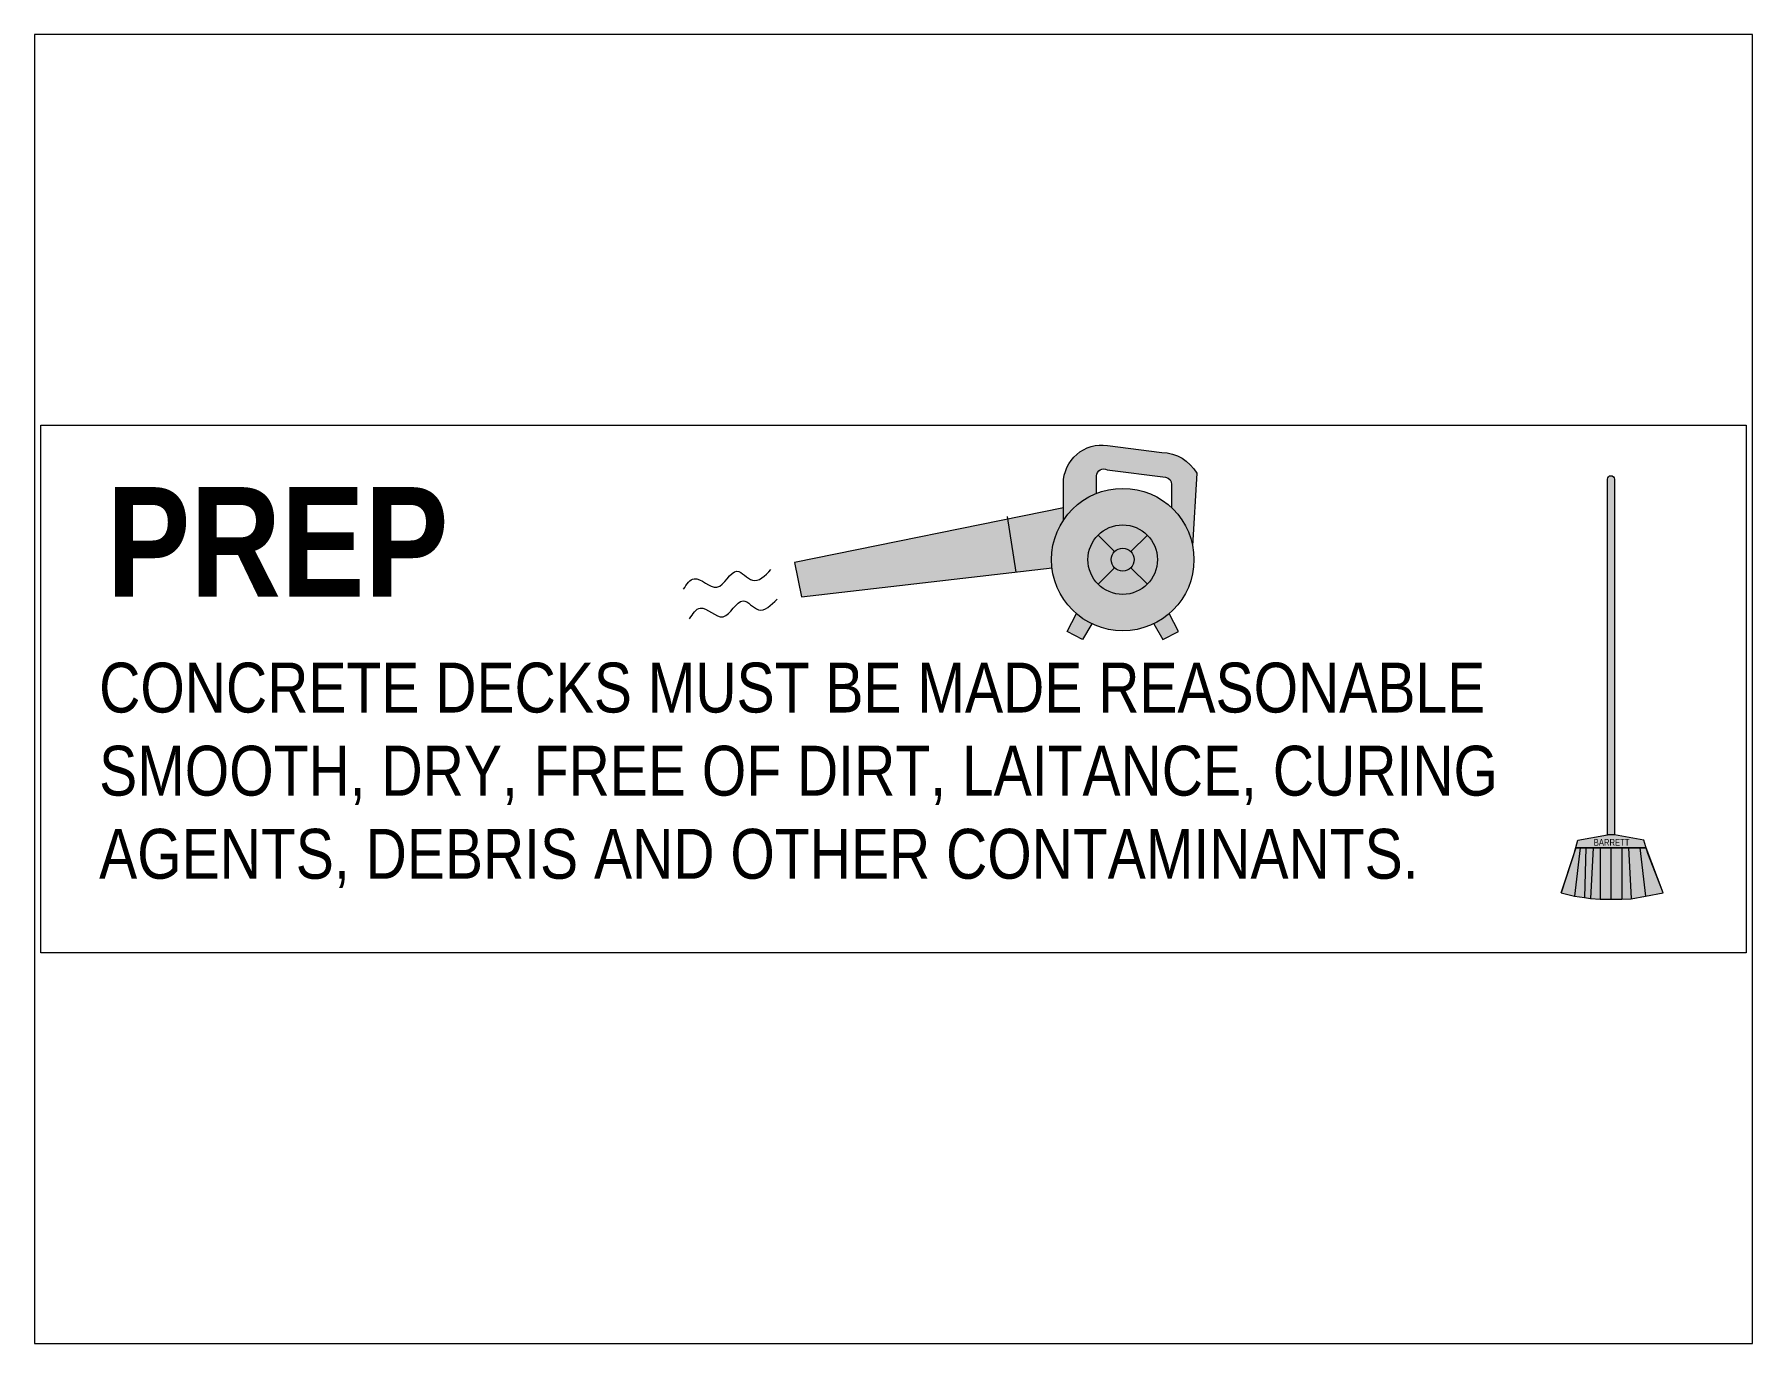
# Paper-space layout 'Layout1' of a CAD drawing. Header units: inches. Extents: x 1.05 to 9.45, y 0.8 to 7.2.
# The model-space entities are those that its viewports show. They can reach past a viewport. Long polylines and large blocks are cut down to what shows.
import ezdxf

# ---------------------------------------------------------------- set-up
doc = ezdxf.new("R2010")
doc.units = ezdxf.units.IN
doc.header["$MEASUREMENT"] = 0
doc.layers.add('Title Block Text', color=20, linetype='Continuous', lineweight=0)
doc.layers.add('Vector Picture Geometry', color=6, linetype='Continuous', lineweight=0)
doc.styles.add('GENERATED_STYLE_6', font='ARIALNB.TTF')
doc.styles.get("Standard").update_dxf_attribs({"font": 'ARIALN.TTF'})

msp = doc.modelspace()

# ---------------------------------------------------------------- hatches: boundary and pattern name
h = msp.add_hatch(color=254)
h.dxf.hatch_style = 1
h.paths.add_polyline_path([(1.9778, 0.5953, 1), (1.9691, 0.5953), (1.9691, 0.1485), (1.9778, 0.1485)])
h = msp.add_hatch(color=256)
h.dxf.hatch_style = 1
h.paths.add_polyline_path([(1.3744, 0.4942, 1), (1.3455, 0.4942, 1)])
h = msp.add_hatch(color=41)
h.dxf.hatch_style = 1
h.paths.add_polyline_path([(1.9108, 0.0754), (1.9279, 0.0711), (1.9401, 0.0695), (1.948, 0.0685), (1.9599, 0.0675), (1.9734, 0.0675), (1.9873, 0.0675), (1.9989, 0.0681), (2.0168, 0.0711), (2.0393, 0.0754), (2.0176, 0.132), (1.9293, 0.132)])
at = {"layer": 'Vector Picture Geometry'}
h = msp.add_hatch(color=256, dxfattribs=at)
h.dxf.hatch_style = 1
h.paths.add_polyline_path([(1.4092, 0.6289), (1.3407, 0.6376, 0.460962), (1.2854, 0.5898), (1.2854, 0.5436, -0.153554), (1.3271, 0.5774), (1.3271, 0.5994, -0.57735), (1.3404, 0.6071), (1.4137, 0.5978, -0.395073), (1.4214, 0.5885), (1.4214, 0.5592, -0.155477), (1.4477, 0.5116), (1.4529, 0.6029, 0.258685)])
h = msp.add_hatch(color=164, dxfattribs=at)
h.dxf.hatch_style = 1
h.paths.add_polyline_path([(1.2705, 0.4942, 1), (1.4494, 0.4942, 1)])
h.paths.add_polyline_path([(1.4037, 0.4942, -1), (1.3162, 0.4942, -1)], flags=16)
h.paths.add_polyline_path([(1.3744, 0.4942, -1), (1.3455, 0.4942, -1)], flags=0)
h = msp.add_hatch(color=164, dxfattribs=at)
h.dxf.hatch_style = 1
h.paths.add_polyline_path([(1.2155, 0.5452), (0.9473, 0.4906), (0.9562, 0.4473), (1.2261, 0.4786)])
h = msp.add_hatch(color=256, dxfattribs=at)
h.dxf.hatch_style = 1
h.paths.add_polyline_path([(1.2854, 0.5436), (1.2854, 0.5594), (1.2155, 0.5452), (1.2261, 0.4786), (1.2711, 0.4838, -0.028915), (1.2705, 0.4942, -0.147405)])
h = msp.add_hatch(color=254, dxfattribs=at)
h.dxf.hatch_style = 1
h.paths.add_polyline_path([(1.1738, 0.4941), (1.1736, 0.4942), (1.1719, 0.5038), (1.1701, 0.5136), (1.1699, 0.5137), (1.1696, 0.5138), (1.1666, 0.5133), (1.1635, 0.5128), (1.1631, 0.515), (1.1627, 0.5171), (1.1813, 0.5205), (1.1999, 0.5239), (1.2002, 0.5238), (1.2004, 0.5236), (1.2008, 0.5216), (1.2011, 0.5196), (1.198, 0.519), (1.1949, 0.5184), (1.1948, 0.5181), (1.1946, 0.5179), (1.1963, 0.5082), (1.198, 0.4984), (1.1952, 0.4979), (1.1924, 0.4974), (1.1905, 0.5073), (1.1886, 0.5172), (1.1824, 0.5161), (1.1761, 0.515), (1.176, 0.5148), (1.1759, 0.5147), (1.1777, 0.5051), (1.1794, 0.4954), (1.1793, 0.4952), (1.1791, 0.4949), (1.1765, 0.4944), (1.1739, 0.494)])
h.paths.add_polyline_path([(1.1516, 0.4902), (1.1493, 0.5023), (1.1472, 0.5143), (1.1545, 0.5156), (1.1619, 0.517), (1.1622, 0.5148), (1.1626, 0.5126), (1.1582, 0.5118), (1.1539, 0.5109), (1.1543, 0.5083), (1.1547, 0.5058), (1.1587, 0.5064), (1.1626, 0.507), (1.163, 0.5049), (1.1634, 0.5028), (1.1595, 0.502), (1.1556, 0.5012), (1.1561, 0.4985), (1.1566, 0.4958), (1.1611, 0.4965), (1.1656, 0.4972), (1.166, 0.4951), (1.1665, 0.4931), (1.1663, 0.4929), (1.1662, 0.4926), (1.1589, 0.4913), (1.1517, 0.49)])
h.paths.add_polyline_path([(1.1394, 0.5018), (1.1398, 0.5022), (1.1402, 0.5027), (1.1407, 0.5033), (1.1408, 0.504), (1.1407, 0.5053), (1.1406, 0.5059), (1.14, 0.5066), (1.1396, 0.5073), (1.1386, 0.5075), (1.1377, 0.5078), (1.1357, 0.5075), (1.1337, 0.5072), (1.1333, 0.507), (1.133, 0.5067), (1.1335, 0.5038), (1.1341, 0.5009), (1.1342, 0.5008), (1.1344, 0.5007), (1.1366, 0.5012), (1.1389, 0.5016)], flags=16)
h.paths.add_polyline_path([(1.1308, 0.4864), (1.1285, 0.4986), (1.1264, 0.5106), (1.1327, 0.5117), (1.1391, 0.5128), (1.1403, 0.5126), (1.1414, 0.5123), (1.1423, 0.512), (1.1431, 0.5115), (1.1439, 0.511), (1.1448, 0.5103), (1.1453, 0.5095), (1.1459, 0.5087), (1.1463, 0.5076), (1.1467, 0.5065), (1.1467, 0.5053), (1.1467, 0.5041), (1.1463, 0.5029), (1.1459, 0.5016), (1.1452, 0.5007), (1.1445, 0.4999), (1.1436, 0.4991), (1.1426, 0.4985), (1.1426, 0.4982), (1.1427, 0.4979), (1.1461, 0.494), (1.1495, 0.4898), (1.1495, 0.4896), (1.1465, 0.489), (1.1434, 0.4885), (1.1431, 0.4887), (1.1415, 0.4907), (1.1384, 0.4944), (1.1365, 0.4967), (1.1362, 0.4968), (1.1356, 0.4967), (1.135, 0.4965), (1.1357, 0.4919), (1.1365, 0.4873), (1.1337, 0.4867), (1.1309, 0.4862)])
h.paths.add_polyline_path([(1.1187, 0.4983), (1.1194, 0.4988), (1.1197, 0.4995), (1.12, 0.5001), (1.1199, 0.5008), (1.1199, 0.5016), (1.1196, 0.5023), (1.1192, 0.503), (1.1187, 0.5033), (1.1181, 0.5036), (1.1176, 0.5039), (1.1169, 0.504), (1.1149, 0.5037), (1.1129, 0.5034), (1.1125, 0.5032), (1.1122, 0.5029), (1.1128, 0.5), (1.1133, 0.4972), (1.1134, 0.4971), (1.1135, 0.497), (1.1158, 0.4974), (1.1181, 0.4978)], flags=16)
h.paths.add_polyline_path([(1.11, 0.4826), (1.1077, 0.4948), (1.1056, 0.5068), (1.1112, 0.5079), (1.1169, 0.5089), (1.1179, 0.5089), (1.119, 0.5089), (1.1202, 0.5086), (1.1215, 0.5083), (1.1223, 0.5078), (1.1234, 0.507), (1.1243, 0.506), (1.125, 0.505), (1.1255, 0.5037), (1.1258, 0.5026), (1.1259, 0.5016), (1.1259, 0.5005), (1.1256, 0.4994), (1.1253, 0.4983), (1.1249, 0.4976), (1.1244, 0.4969), (1.1237, 0.4962), (1.123, 0.4956), (1.1224, 0.4951), (1.1218, 0.4946), (1.1217, 0.4944), (1.1219, 0.4941), (1.1254, 0.49), (1.1287, 0.486), (1.1288, 0.4858), (1.1257, 0.4852), (1.1226, 0.4847), (1.1223, 0.4849), (1.1205, 0.4871), (1.1185, 0.4896), (1.1171, 0.4913), (1.1159, 0.4927), (1.1155, 0.4931), (1.1148, 0.4929), (1.1142, 0.4927), (1.1149, 0.4882), (1.1157, 0.4837), (1.1155, 0.4835), (1.1153, 0.4834), (1.1127, 0.4829), (1.1101, 0.4824)])
h.paths.add_polyline_path([(1.0982, 0.4895), (1.0983, 0.4897), (1.0961, 0.4937), (1.0938, 0.4977), (1.0938, 0.4977), (1.0937, 0.4976), (1.0935, 0.4969), (1.0929, 0.4932), (1.0922, 0.4888), (1.0924, 0.4886), (1.0925, 0.4884), (1.0953, 0.4889), (1.0982, 0.4894)], flags=16)
h.paths.add_polyline_path([(1.0848, 0.4781), (1.0847, 0.4783), (1.0851, 0.4802), (1.0859, 0.4851), (1.0865, 0.4888), (1.0875, 0.4947), (1.0888, 0.5022), (1.0891, 0.5037), (1.0892, 0.5039), (1.0926, 0.5045), (1.0959, 0.505), (1.0991, 0.4996), (1.1034, 0.4922), (1.1065, 0.4869), (1.1087, 0.4831), (1.1091, 0.4825), (1.109, 0.4824), (1.1089, 0.4822), (1.1061, 0.4817), (1.1033, 0.4812), (1.103, 0.4815), (1.1018, 0.4833), (1.1008, 0.4851), (1.1006, 0.4854), (1.096, 0.4845), (1.0914, 0.4836), (1.0911, 0.4813), (1.0907, 0.479), (1.0878, 0.4785), (1.085, 0.4779)])
h.paths.add_polyline_path([(1.074, 0.4914), (1.0746, 0.4919), (1.0748, 0.4925), (1.075, 0.4932), (1.0748, 0.4938), (1.0747, 0.4945), (1.0744, 0.495), (1.0739, 0.4956), (1.0731, 0.4959), (1.0723, 0.4961), (1.0701, 0.4958), (1.0679, 0.4955), (1.0676, 0.4952), (1.0673, 0.495), (1.0677, 0.4926), (1.0681, 0.4902), (1.0683, 0.4901), (1.0684, 0.49), (1.0709, 0.4905), (1.0734, 0.4909)], flags=16)
h.paths.add_polyline_path([(1.0763, 0.4816), (1.077, 0.4824), (1.0773, 0.483), (1.0773, 0.4837), (1.0773, 0.4844), (1.077, 0.485), (1.0767, 0.4856), (1.076, 0.486), (1.0753, 0.4865), (1.0747, 0.4865), (1.074, 0.4866), (1.0715, 0.4861), (1.0691, 0.4856), (1.0695, 0.483), (1.0699, 0.4804), (1.0702, 0.4803), (1.0704, 0.4802), (1.0732, 0.4808), (1.076, 0.4813)], flags=16)
h.paths.add_polyline_path([(1.065, 0.4745), (1.0628, 0.4867), (1.0607, 0.4987), (1.0675, 0.4999), (1.0743, 0.5011), (1.0757, 0.5008), (1.0771, 0.5005), (1.0779, 0.5), (1.0788, 0.4995), (1.0796, 0.4984), (1.0803, 0.4974), (1.0806, 0.4959), (1.0808, 0.4944), (1.0806, 0.4934), (1.0803, 0.4924), (1.0796, 0.4915), (1.0789, 0.4905), (1.0784, 0.4902), (1.078, 0.4899), (1.0779, 0.4897), (1.0782, 0.4895), (1.0789, 0.4893), (1.0799, 0.489), (1.0807, 0.4884), (1.0816, 0.4878), (1.0823, 0.4869), (1.0829, 0.486), (1.0832, 0.4844), (1.0835, 0.4827), (1.0832, 0.4816), (1.0829, 0.4806), (1.0823, 0.4797), (1.0817, 0.4789), (1.0809, 0.4782), (1.0801, 0.4777), (1.0787, 0.4771), (1.0772, 0.4765), (1.0712, 0.4754), (1.0652, 0.4743)])
h = msp.add_hatch(color=254, dxfattribs=at)
h.dxf.hatch_style = 1
h.paths.add_polyline_path([(1.3455, 0.4942, -0.198912), (1.3497, 0.5044), (1.329, 0.5251, 0.198912), (1.3162, 0.4942, 0.198912), (1.329, 0.4632), (1.3497, 0.4839, -0.198912)])
h.paths.add_polyline_path([(1.3909, 0.5251), (1.3702, 0.5044, -0.198912), (1.3744, 0.4942, -0.198912), (1.3702, 0.4839), (1.3909, 0.4632, 0.198912), (1.4037, 0.4942, 0.198912)])
h = msp.add_hatch(color=254, dxfattribs=at)
h.dxf.hatch_style = 1
h.paths.add_polyline_path([(1.3909, 0.5251, 0.414214), (1.329, 0.5251), (1.3497, 0.5044, -0.414214), (1.3702, 0.5044)])
h.paths.add_polyline_path([(1.3702, 0.4839, -0.414214), (1.3497, 0.4839), (1.329, 0.4632, 0.414214), (1.3909, 0.4632)])
h = msp.add_hatch(color=256, dxfattribs=at)
h.dxf.hatch_style = 1
h.paths.add_polyline_path([(1.321, 0.4136, -0.065354), (1.3016, 0.4264), (1.2899, 0.4037), (1.3095, 0.3936)])
h.paths.add_polyline_path([(1.4183, 0.4264, -0.065354), (1.3989, 0.4136), (1.4104, 0.3936), (1.43, 0.4037)])
h = msp.add_hatch(color=164, dxfattribs=at)
h.dxf.hatch_style = 1
h.paths.add_polyline_path([(2.0149, 0.1417), (1.9778, 0.1485), (1.9691, 0.1485), (1.932, 0.1417), (1.9293, 0.132), (2.0176, 0.132)])

# ---------------------------------------------------------------- linework, layer by layer
at = {"layer": 'Title Block Text'}
msp.add_lwpolyline([(0, 0.6633), (2.1436, 0.6633), (2.1436, 0), (0, 0)], close=True, dxfattribs=at)
at = {"layer": 'Vector Picture Geometry', "color": 6}
for p, q in [((1.9272, 0.1247), (1.932, 0.1417)), ((1.9349, 0.132), (1.9279, 0.0711)), ((1.9293, 0.132), (2.0176, 0.132)), ((1.932, 0.1417), (1.9691, 0.1485)), ((1.942, 0.132), (1.9401, 0.0695)), ((1.9512, 0.132), (1.948, 0.0685)), ((1.9599, 0.132), (1.9599, 0.0675)), ((1.9734, 0.132), (1.9734, 0.0673)), ((2.0149, 0.1417), (1.9778, 0.1485)), ((1.9873, 0.132), (1.9873, 0.0673)), ((1.9957, 0.132), (1.9988, 0.0685)), ((2.0098, 0.132), (2.0168, 0.0711)), ((2.0197, 0.1247), (2.0149, 0.1417)), ((1.9108, 0.0754), (1.9272, 0.1247)), ((2.0393, 0.0754), (2.0197, 0.1247))]:
    msp.add_line(p, q, dxfattribs=at)
at = {"layer": 'Vector Picture Geometry'}
for points in [[(1.2854, 0.5436), (1.2854, 0.5898, -0.460962), (1.3407, 0.6376), (1.4092, 0.6289, -0.258685), (1.4529, 0.6029), (1.4477, 0.5116)], [(1.3271, 0.5774), (1.3271, 0.5994, -0.57735), (1.3404, 0.6071), (1.4137, 0.5978, -0.395073), (1.4214, 0.5885), (1.4214, 0.5592)]]:
    msp.add_lwpolyline(points, format="xyb", dxfattribs=at)
msp.add_lwpolyline([(1.9778, 0.1485), (1.9691, 0.1485), (1.9691, 0.5953, -1), (1.9778, 0.5953)], format="xyb", close=True, dxfattribs=at)
for points in [[(1.2854, 0.5594), (0.9473, 0.4906), (0.9562, 0.4473), (1.2711, 0.4838)], [(1.2261, 0.4786), (1.215, 0.5482)], [(1.3497, 0.5044), (1.329, 0.5251)], [(1.3702, 0.5044), (1.3909, 0.5251)], [(1.3497, 0.4839), (1.329, 0.4632)], [(1.3702, 0.4839), (1.3909, 0.4632)], [(1.321, 0.4136), (1.3095, 0.3936), (1.2899, 0.4037), (1.3016, 0.4264)], [(1.3989, 0.4136), (1.4104, 0.3936), (1.43, 0.4037), (1.4183, 0.4264)]]:
    msp.add_lwpolyline(points, dxfattribs=at)
msp.add_lwpolyline([(1.9108, 0.0754), (1.9279, 0.0711), (1.9401, 0.0695), (1.948, 0.0685), (1.9599, 0.0675), (1.9734, 0.0675), (1.9873, 0.0675), (1.9989, 0.0681), (2.0168, 0.0711), (2.0393, 0.0754), (2.0176, 0.132), (1.9293, 0.132)], close=True, dxfattribs=at)
for radius in [0.0895, 0.0437, 0.0144]:
    msp.add_circle((1.3599, 0.4942), radius, dxfattribs=at)
for points in [[(0.8079, 0.4569), (0.812, 0.4632), (0.8227, 0.4798), (0.8527, 0.4436), (0.8714, 0.4926), (0.8961, 0.4593), (0.9101, 0.4738), (0.9178, 0.4816)], [(0.8155, 0.4198), (0.8196, 0.4262), (0.8303, 0.4428), (0.8604, 0.4066), (0.879, 0.4555), (0.9037, 0.4223), (0.9178, 0.4368), (0.9254, 0.4446)]]:
    msp.add_open_spline(points, degree=3, knots=[0, 0, 0, 0, 0.0189612, 0.0496284, 0.0817473, 0.1042668, 0.1310196, 0.1310196, 0.1310196, 0.1310196], dxfattribs=at)

# ---------------------------------------------------------------- texts
at = {"layer": 'Title Block Text', "color": 10, "insert": (0.0828, 0.5853), "char_height": 0.137795, "attachment_point": 1, "style": 'GENERATED_STYLE_6'}
msp.add_mtext('\\A1;\\pxql,t4.57143,8.57141;PREP ', dxfattribs=at)
at = {"layer": 'Title Block Text', "insert": (0.0734, 0.3647), "char_height": 0.0626469, "width": 1.829788, "attachment_point": 1}
msp.add_mtext('CONCRETE DECKS MUST BE MADE REASONABLE SMOOTH, DRY, FREE OF DIRT, LAITANCE, CURING AGENTS, DEBRIS AND OTHER CONTAMINANTS. ', dxfattribs=at)
at = {"layer": 'Title Block Text', "color": 254, "insert": (1.9519, 0.143), "char_height": 0.008408, "width": 0.127988, "attachment_point": 1}
msp.add_mtext('\\A1;\\pxql;BARRETT', dxfattribs=at)

psp = doc.layouts.get("Layout1")

# ---------------------------------------------------------------- viewports
at = {"layer": 'Vector Picture Geometry'}
psp.add_viewport(center=(5.25, 4), size=(8.4, 6.4), view_center_point=(1.0718, 0.3316), view_height=1.645405, dxfattribs=at)

doc.saveas('drawing.dxf')
